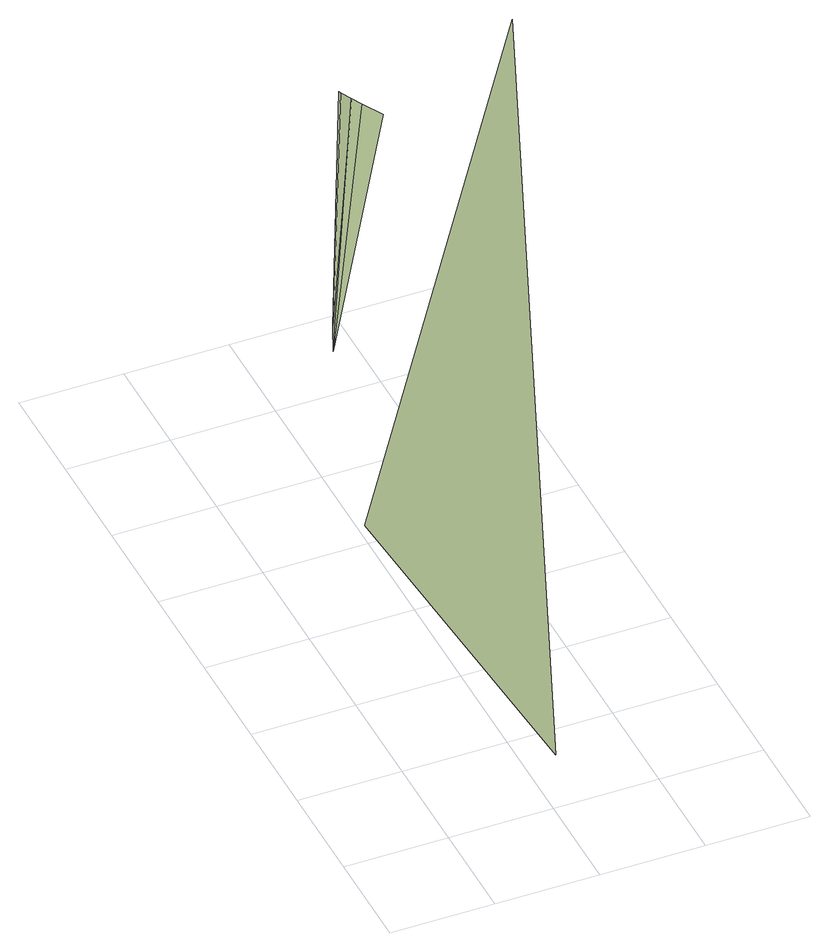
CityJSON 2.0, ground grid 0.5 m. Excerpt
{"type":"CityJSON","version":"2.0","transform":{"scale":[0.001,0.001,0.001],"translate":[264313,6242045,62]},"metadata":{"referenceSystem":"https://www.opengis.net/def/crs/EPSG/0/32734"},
"CityObjects":{
"terrain1":{"type":"TINRelief","geometry":[{"type":"CompositeSurface","lod":"1","boundaries":[[[0,1,2]],[[3,4,5]],[[5,4,6]],[[7,6,4]],[[8,9,3]],[[8,3,5]]]}]}
},
"vertices":[
[537,2119,200],[658,335,200],[1292,2241,2700],[814,3092,500],[748,2937,500],[877,3038,1800],[905,2985,1800],[960,2879,1800],[850,3091,1800],[848,3104,1800]
]}
